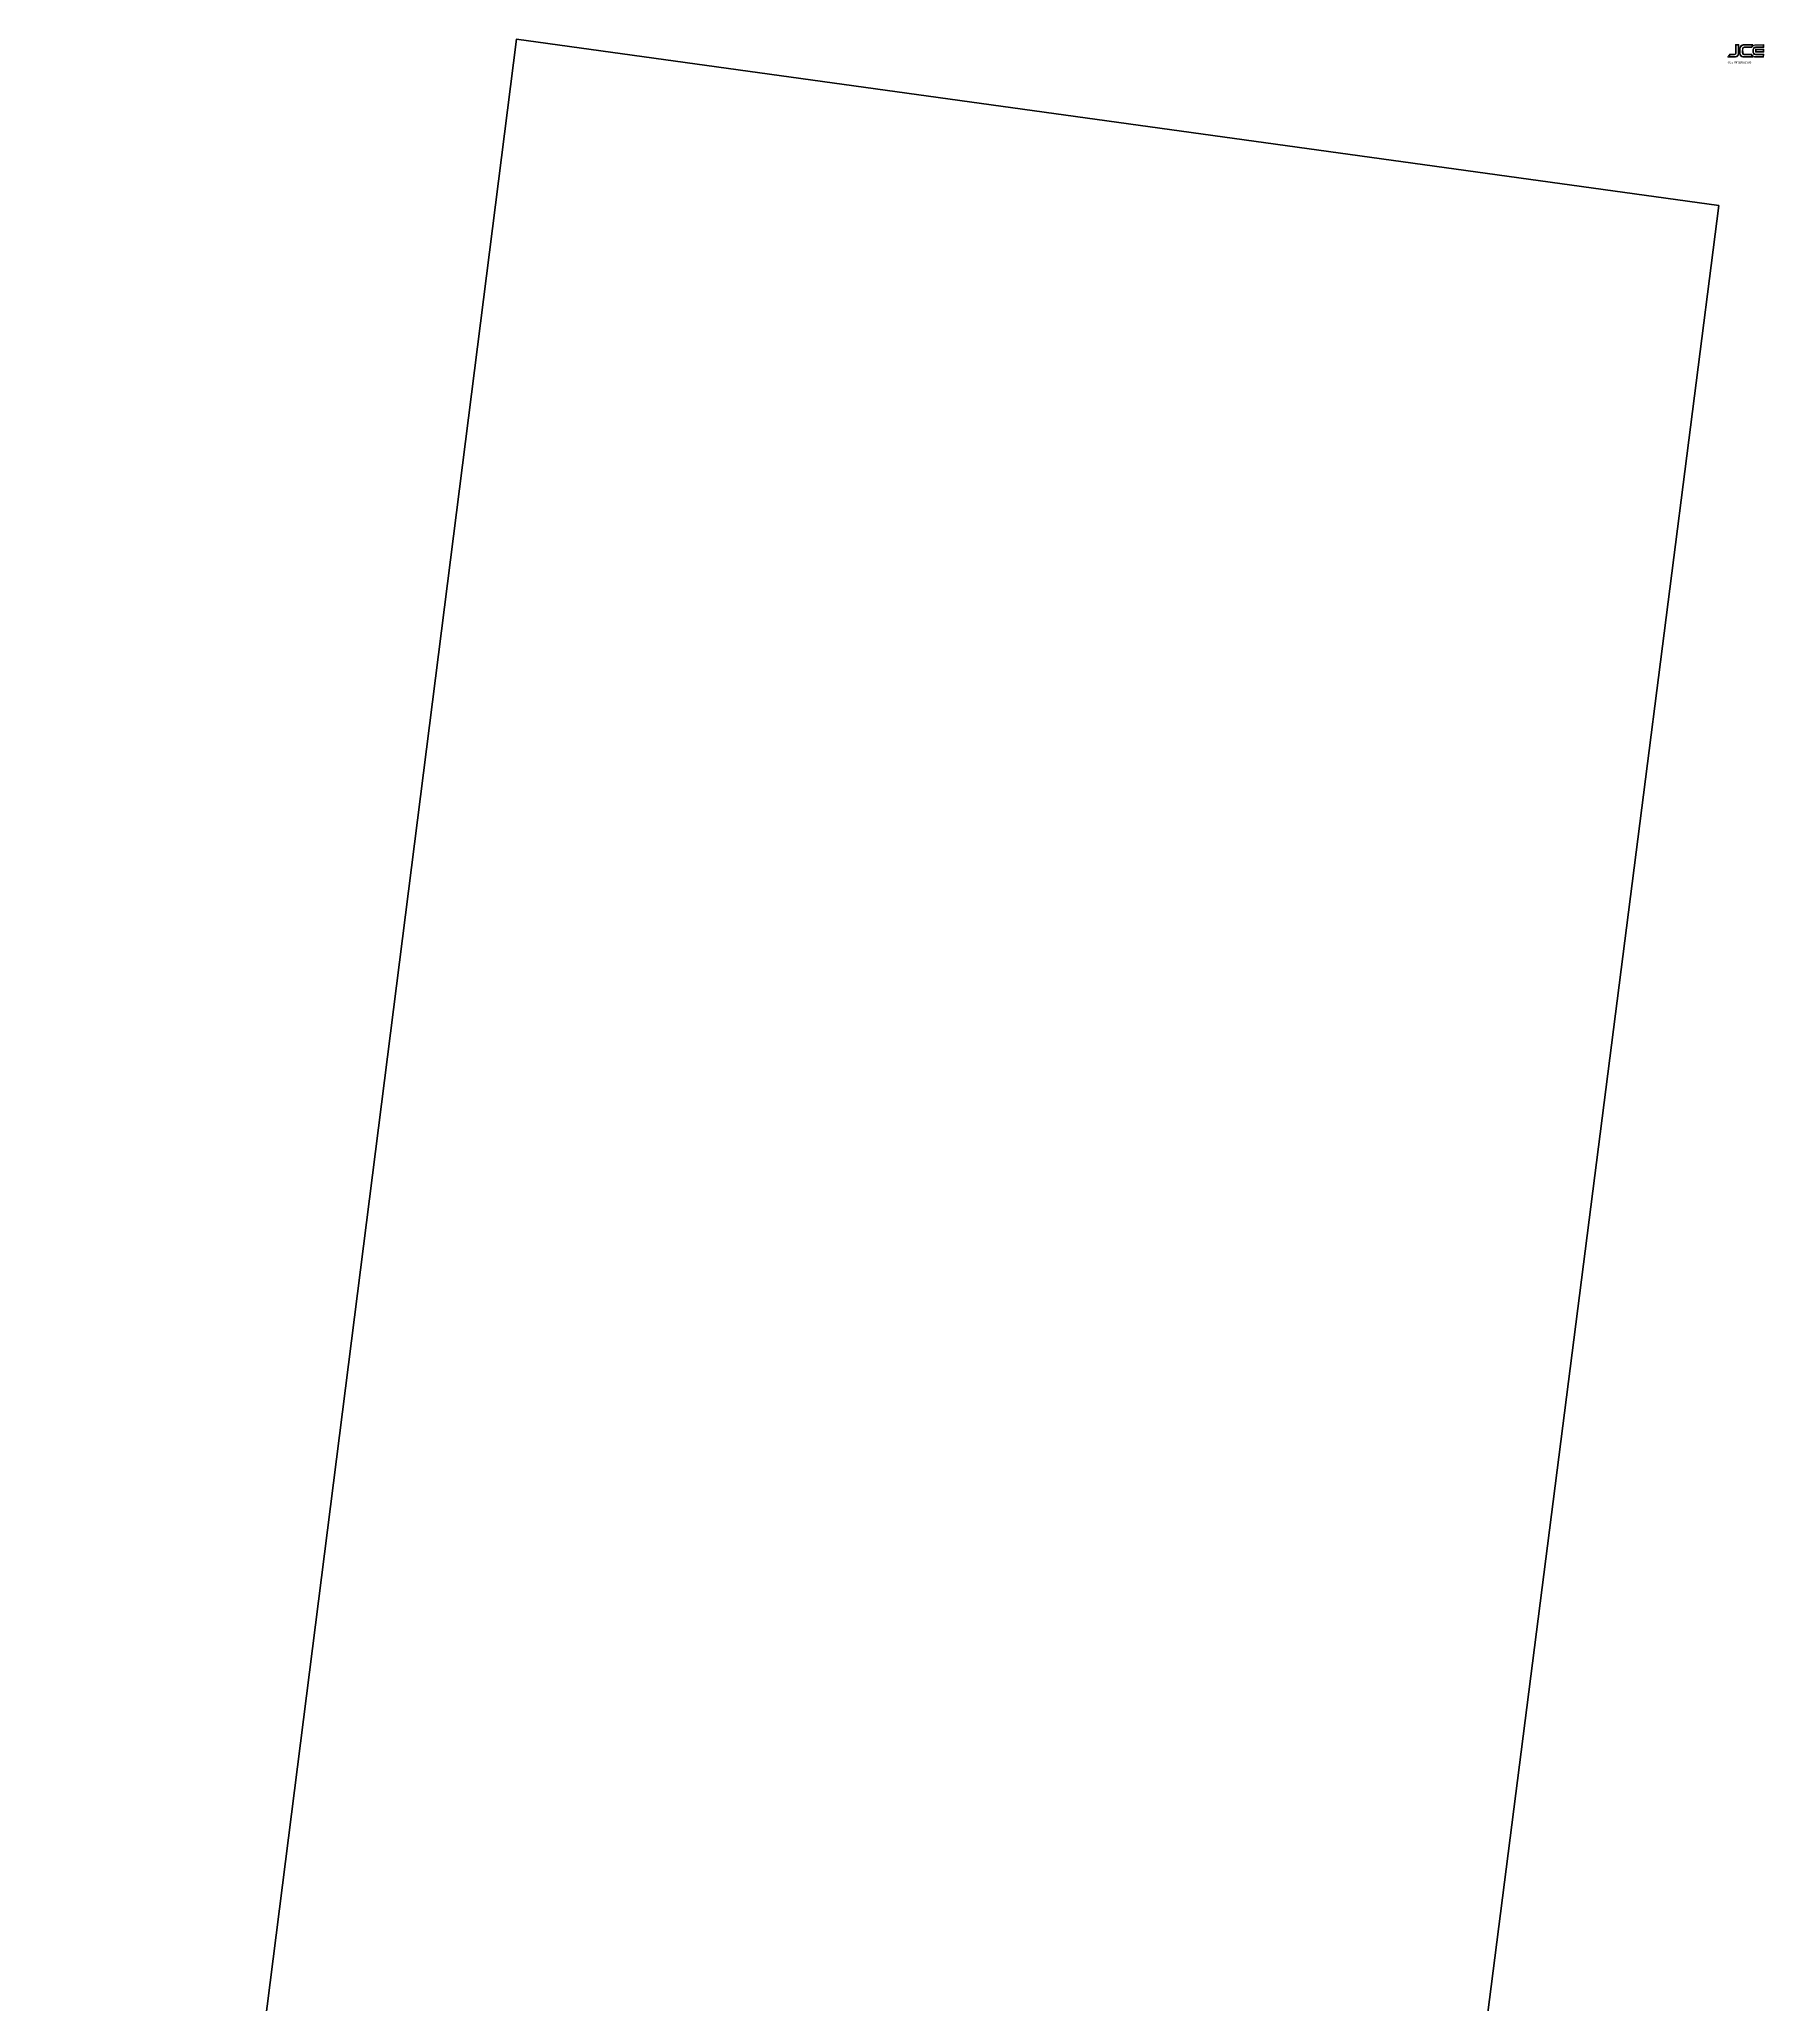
# Model space of a CAD drawing. Header units: metres. Extents: x 227626 to 228210, y 6571811 to 6573120.
# Drawn here: x 227626 to 228200, y 6572465 to 6573120 of the extents above; entities that cross this region are included whole.
import ezdxf

# ---------------------------------------------------------------- set-up
doc = ezdxf.new("R2010")
doc.units = ezdxf.units.M
doc.layers.add('C-ANNO-LOGO', color=2, linetype='CONTINUOUS', lineweight=18)
doc.layers.add('C-PROP-BDY', color=3, linetype='CONTINUOUS', lineweight=50)
doc.styles.add('JCE', font='arial.ttf')

msp = doc.modelspace()

# ---------------------------------------------------------------- linework, layer by layer
at = {"layer": 'C-ANNO-LOGO'}
for points in [[(228191.64, 6573118.23), (228190.55, 6573118.23), (228190.55, 6573115.42), (228190.44, 6573115.17), (228190.22, 6573115.06), (228188.67, 6573115.06), (228188.01, 6573114.11), (228187.98, 6573114.01), (228190.54, 6573114.03), (228191.01, 6573114.2), (228191.34, 6573114.49), (228191.55, 6573114.82), (228191.64, 6573115.14)], [(228191.41, 6573118.01), (228191.44, 6573117.98), (228191.42, 6573115.15), (228191.36, 6573114.93), (228191.18, 6573114.65), (228191.04, 6573114.5), (228190.82, 6573114.36), (228190.47, 6573114.25), (228188.41, 6573114.25), (228188.78, 6573114.82), (228190.24, 6573114.82), (228190.46, 6573114.9), (228190.66, 6573115.09), (228190.76, 6573115.33), (228190.76, 6573117.99)], [(228192.31, 6573117.8), (228192.07, 6573117.47), (228191.93, 6573117.05), (228191.91, 6573115.21), (228192.02, 6573114.8), (228192.15, 6573114.58), (228192.34, 6573114.36), (228192.7, 6573114.13), (228193.02, 6573114.03), (228196.3, 6573114.01), (228196.3, 6573114.05), (228196.02, 6573114.25), (228193.14, 6573114.25), (228192.81, 6573114.33), (228192.61, 6573114.44), (228192.31, 6573114.74), (228192.15, 6573115.1), (228192.13, 6573116.95), (228192.19, 6573117.22), (228192.35, 6573117.52), (228192.59, 6573117.76), (228192.89, 6573117.93), (228193.21, 6573118.01), (228196.09, 6573118.01), (228196.39, 6573118.23), (228193.16, 6573118.23), (228192.79, 6573118.14), (228192.46, 6573117.95)], [(228199.95, 6573118.23), (228196.98, 6573118.21), (228196.62, 6573118.1), (228196.33, 6573117.95), (228196.03, 6573117.68), (228195.87, 6573117.46), (228193.44, 6573117.46), (228193.27, 6573117.43), (228192.98, 6573117.24), (228192.86, 6573116.97), (228192.84, 6573115.74), (228192.87, 6573115.21), (228193.06, 6573114.95), (228193.33, 6573114.82), (228195.83, 6573114.82), (228196.02, 6573114.54), (228196.25, 6573114.31), (228196.46, 6573114.19), (228196.85, 6573114.05), (228197.12, 6573114.01), (228199.93, 6573114.01), (228199.95, 6573115.06), (228197.23, 6573115.06), (228197.04, 6573115.1), (228196.84, 6573115.21), (228196.66, 6573115.39), (228196.55, 6573115.59), (228196.52, 6573115.75), (228196.52, 6573116.48), (228196.57, 6573116.68), (228196.71, 6573116.92), (228196.93, 6573117.11), (228197.17, 6573117.2), (228198.05, 6573117.24), (228199.95, 6573117.22)], [(228199.74, 6573117.99), (228199.74, 6573117.47), (228199.69, 6573117.44), (228197.59, 6573117.46), (228197.2, 6573117.44), (228196.93, 6573117.36), (228196.68, 6573117.2), (228196.52, 6573117.05), (228196.41, 6573116.87), (228196.32, 6573116.57), (228196.32, 6573115.67), (228196.35, 6573115.55), (228196.52, 6573115.21), (228196.81, 6573114.96), (228197.23, 6573114.82), (228199.68, 6573114.84), (228199.74, 6573114.8), (228199.73, 6573114.25), (228197.03, 6573114.25), (228196.69, 6573114.33), (228196.38, 6573114.5), (228196.14, 6573114.73), (228195.95, 6573115.06), (228193.35, 6573115.06), (228193.19, 6573115.14), (228193.08, 6573115.28), (228193.06, 6573116.87), (228193.09, 6573117.01), (228193.28, 6573117.19), (228193.38, 6573117.22), (228194.31, 6573117.24), (228195.98, 6573117.22), (228196.16, 6573117.49), (228196.47, 6573117.77), (228196.79, 6573117.93), (228197.14, 6573118.01)], [(228197.25, 6573116.67), (228197.26, 6573115.67), (228199.95, 6573115.67), (228199.95, 6573116.67)], [(228197.47, 6573116.43), (228199.73, 6573116.45), (228199.74, 6573115.91), (228197.48, 6573115.89)]]:
    msp.add_lwpolyline(points, close=True, dxfattribs=at)
at = {"layer": 'C-PROP-BDY'}
msp.add_lwpolyline([(228184.96, 6573064.69), (227784.61, 6573120), (227625.75, 6571865.58), (227673.7, 6571859.47), (228025.27, 6571814.67)], close=True, dxfattribs=at)

# ---------------------------------------------------------------- texts
at = {"layer": 'C-ANNO-LOGO', "style": 'JCE'}
msp.add_text('JCE Infrastructure', height=0.7, dxfattribs=at).set_placement((228187.96, 6573112))

doc.saveas('drawing.dxf')
